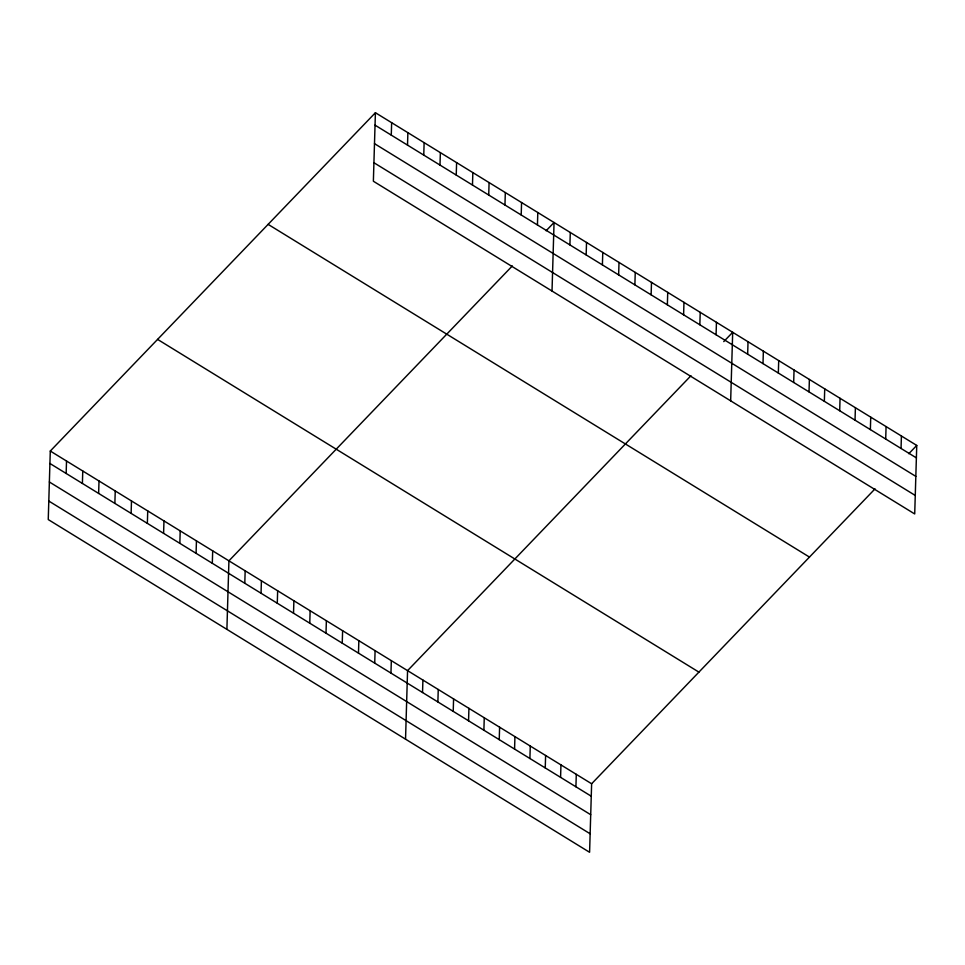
<?xml version="1.0" encoding="UTF-8"?>
<svg xmlns="http://www.w3.org/2000/svg" width="965" height="965" viewBox="0 0 965 965"><rect width="100%" height="100%" fill="white"/><g stroke="black" fill="none" stroke-linecap="round" stroke-linejoin="round"><path stroke-width="1.45" d="M375.409 112.712L373.371 181.239L914.711 513.959L916.75 445.432L375.409 112.712L50.289 451.041L48.25 519.568L589.591 852.288L591.629 783.761L875.026 488.857M66.151 473.465L66.525 461.017M82.399 483.441L82.761 471.004M98.635 493.429L99.009 480.98M114.871 503.404L115.245 490.968M131.119 513.392L131.481 500.944M147.356 523.368L147.729 510.931M163.592 533.356L163.966 520.907M179.84 543.331L180.202 530.895M196.076 553.319L196.45 540.87M212.312 563.295L212.686 550.858M226.896 629.361L228.922 560.834L512.331 265.93M244.796 583.258L245.17 570.822M261.045 593.246L261.406 580.797M277.281 603.221L277.655 590.785M293.517 613.209L293.891 600.761M309.765 623.185L310.127 610.749M326.001 633.173L326.375 620.724M342.237 643.148L342.611 630.712M358.485 653.136L358.847 640.688M374.722 663.112L375.096 650.675M391.271 135.136L391.645 122.688M390.958 673.1L391.332 660.651M407.519 145.112L407.881 132.675M405.541 739.166L407.568 670.639L690.964 375.723M423.756 155.1L424.13 142.651M422.537 692.508L422.911 680.072M439.992 165.075L440.366 152.639M437.881 701.929L438.243 689.493M456.24 175.063L456.602 162.615M453.212 711.362L453.586 698.925M472.476 185.039L472.85 172.602M468.556 720.795L468.93 708.346M488.724 195.027L489.086 182.578M483.887 730.216L484.261 717.779M504.96 205.002L505.322 192.566M499.231 739.648L499.605 727.2M521.197 214.99L521.57 202.541M514.574 749.069L514.936 736.633M537.445 224.966L537.807 212.529M529.906 758.502L530.28 746.054M552.016 291.032L554.055 222.505L546.106 230.78M545.249 767.923L545.611 755.486M569.917 244.929L570.291 232.493M560.581 777.356L560.955 764.907M586.165 254.917L586.527 242.468M575.924 786.777L576.286 774.34M602.401 264.892L602.775 252.456M618.637 274.88L619.011 262.432M634.886 284.856L635.247 272.42M651.122 294.844L651.496 282.395M667.358 304.819L667.732 292.383M683.606 314.807L683.968 302.359M699.842 324.783L700.216 312.346M716.078 334.771L716.452 322.322M730.662 400.837L732.688 332.31L723.75 341.61M747.658 354.179L748.032 341.731M763.001 363.6L763.363 351.163M778.333 373.033L778.707 360.596M793.676 382.454L794.05 370.017M809.02 391.887L809.382 379.45M824.351 401.319L824.725 388.871M839.695 410.74L840.057 398.304M855.026 420.173L855.4 407.725M870.37 429.594L870.732 417.157M885.701 439.027L886.075 426.578M901.045 448.448L901.407 436.011M908.801 453.707L916.75 445.432M375.035 125.148L916.376 457.88M374.492 143.652L915.833 476.384M373.925 162.723L915.266 495.455M268.113 224.363L809.454 557.082M157.572 339.391L698.913 672.123M50.289 451.041L591.629 783.761M49.915 463.477L591.256 796.209M49.36 481.981L590.713 814.713M48.805 501.052L590.146 833.784"/></g></svg>
